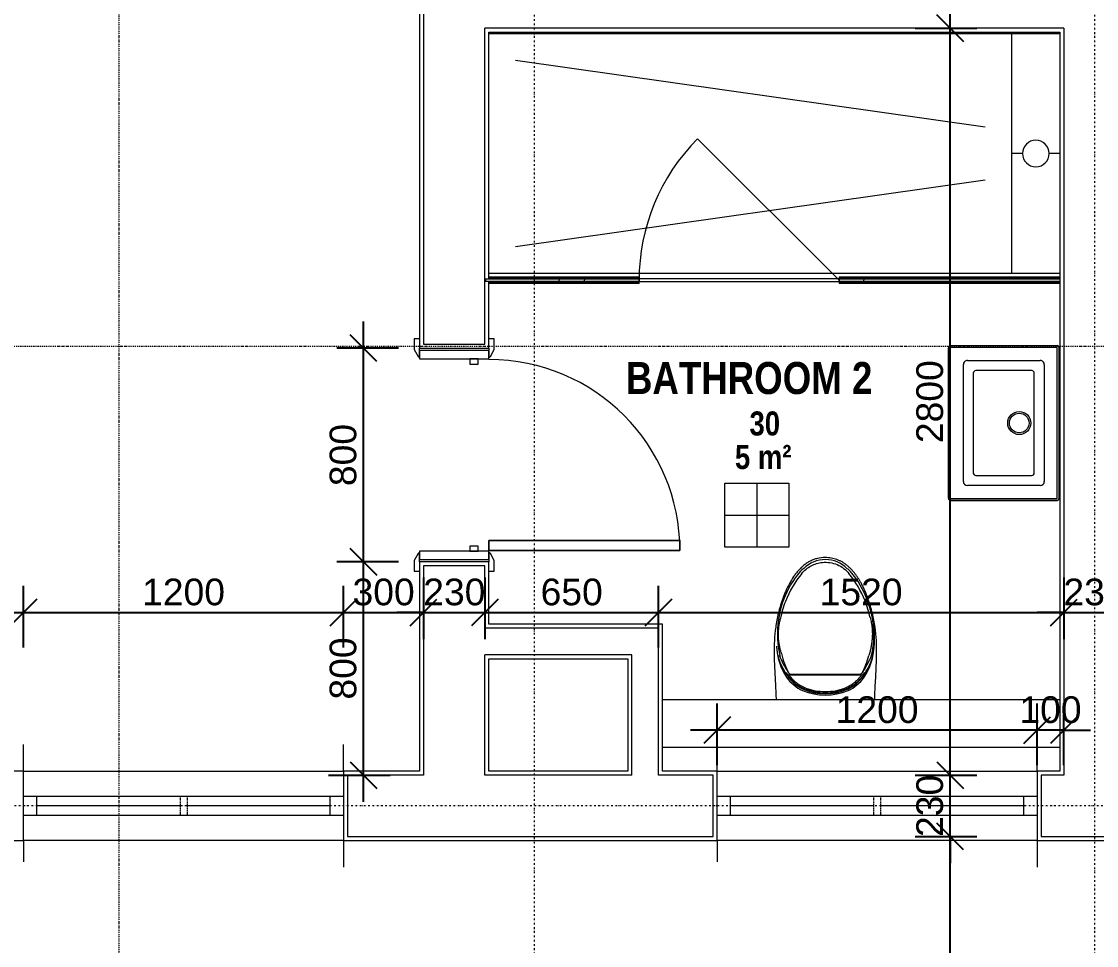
# Model space of a CAD drawing. Header units: millimetres. Extents: x -21051 to 202668, y -15646 to 13691.
# Drawn here: x 124744 to 128774, y -8818 to -5354 of the extents above; entities that cross this region are included whole.
import ezdxf

# ---------------------------------------------------------------- set-up
doc = ezdxf.new("R2010")
doc.units = ezdxf.units.MM
for name, pattern in [('Centre', [14.4, 3, -2.2, 7, -2.2]), ('Dash dot', [15.875, 6.35, -4.7625, 0, -4.7625]), ('TD_Level Line', [8, 4, -2, 0, -2])]:
    doc.linetypes.add(name, pattern=pattern)
for name, color, linetype, lineweight in [('A-ANNO-DIMS', 211, 'Continuous', 9), ('A-AREA-IDEN', 2, 'Continuous', 9), ('A-DOOR', 31, 'Continuous', 5), ('A-DOOR-FRAM', 31, 'Continuous', 5), ('A-FLOR', 192, 'Continuous', 5), ('A-GLAZ', 151, 'Continuous', 5), ('A-GLAZ-SILL', 1, 'Continuous', 5), ('A-WALL', 113, 'Continuous', 5), ('G-ANNO-SYMB', 111, 'Continuous', 9), ('I-WALL', 2, 'Continuous', 5), ('P-SANR-FIXT', 6, 'Continuous', 5), ('S-GRID', 1, 'Continuous', 9)]:
    doc.layers.add(name, color=color, linetype=linetype, lineweight=lineweight)
doc.layers.get('0').off()
doc.styles.add('Arial Narrow_B', font='ARIALNB.TTF', dxfattribs={"height": 90})
doc.styles.add('Arial Narrow_B_1', font='ARIALNB.TTF', dxfattribs={"height": 120})
doc.styles.add('Arial_3', font='arial.ttf', dxfattribs={"height": 100})
doc.dimstyles.new('Arial_1_0', dxfattribs={"dimscale": 304.8, "dimtxt": 102.02594, "dimasz": 0.328084, "dimexe": 0.328084, "dimexo": 0.0625, "dimgap": 0.082021, "dimtad": 1, "dimdec": 0, "dimzin": 0, "dimdsep": 46, "dimtxsty": 'Arial_3', "dimblk1": 'OBLIQUE', "dimblk2": 'OBLIQUE', "dimsah": 1, "dimcen": 0.09, "dimdle": 0.328084, "dimazin": 0, "dimtfac": 1, "dimtdec": 4, "dimtix": 1, "dimtmove": 0, "dimatfit": 3, "dimfxl": 0.492126, "dimfxlon": 1, "dimtvp": 1, "dimtolj": 1, "dimtzin": 0, "dimarcsym": 2})
doc.dimstyles.new('Arial_1_0_1', dxfattribs={"dimscale": 304.8, "dimtxt": 102.02594, "dimasz": 0.328084, "dimexe": 0.328084, "dimexo": 0.0625, "dimgap": 0.082021, "dimtad": 1, "dimdec": 0, "dimzin": 0, "dimdsep": 46, "dimtxsty": 'Arial_3', "dimblk1": 'OBLIQUE', "dimblk2": 'OBLIQUE', "dimsah": 1, "dimcen": 0.09, "dimdle": 0.328084, "dimazin": 0, "dimtfac": 1, "dimtdec": 4, "dimtix": 1, "dimtmove": 1, "dimatfit": 3, "dimfxl": 0.492126, "dimfxlon": 1, "dimtvp": 1, "dimtolj": 1, "dimtzin": 0, "dimarcsym": 2})

# ---------------------------------------------------------------- blocks, each defined once
blk = doc.blocks.new('Doors_IntSgl - 800x2100mm-927068-02_Pent floor')
at = {"layer": 'A-DOOR'}
for p, q in [((320, 846), (320, 130)), ((358, 846), (320, 846)), ((320, 130), (320, 846)), ((320, 846), (358, 846)), ((358, 130), (358, 846)), ((358, 846), (358, 130)), ((-395, 150), (-435, 150)), ((-435, 150), (-435, 130)), ((-400, 130), (-365, 130)), ((-369, 136), (-395, 150)), ((320, 130), (358, 130)), ((358, 130), (320, 130)), ((365, 130), (400, 130)), ((395, 150), (369, 136)), ((435, 150), (395, 150)), ((435, 130), (435, 150)), ((-435, -130), (-435, -150)), ((-435, -150), (-395, -150)), ((-365, -130), (-400, -130)), ((-395, -150), (-369, -136)), ((400, -130), (365, -130)), ((369, -136), (395, -150)), ((395, -150), (435, -150)), ((435, -150), (435, -130))]:
    blk.add_line(p, q, dxfattribs=at)
for centre, radius, start, end in [((358, 130), 716, 90, 180), ((-373, 129), 8.06, 7.125, 60.2551), ((-373, 129), 8.06, 7.125, 60.2551), ((373, 129), 8.06, 119.7449, 172.875), ((373, 129), 8.06, 119.7449, 172.875), ((-373, -129), 8.06, 299.7449, 352.875), ((373, -129), 8.06, 187.125, 240.2551)]:
    blk.add_arc(centre, radius, start, end, dxfattribs=at)
at = {"layer": 'A-DOOR-FRAM'}
for p, q in [((-360, 130), (-392, 130)), ((-392, 130), (-392, -130)), ((-360, -130), (-360, 130)), ((360, 130), (360, -130)), ((392, 130), (360, 130)), ((392, -130), (392, 130)), ((-341, 90), (-360, 90)), ((-360, 90), (-360, 58)), ((-341, 58), (-341, 90)), ((360, 90), (341, 90)), ((341, 90), (341, 58)), ((360, 58), (360, 90)), ((-360, 58), (-341, 58)), ((341, 58), (360, 58)), ((-392, -130), (-360, -130)), ((360, -130), (392, -130))]:
    blk.add_line(p, q, dxfattribs=at)
blk = doc.blocks.new('1_9 ShowerEnclosure - 3 Exposed frame-1120593-02_Pent floor')
at = {"layer": 'A-GLAZ'}
h = blk.add_hatch(dxfattribs=at)
h.set_pattern_fill('FP_10', color=256, style=0, pattern_type=2)
h.set_pattern_definition([(333.435, (613.4, 2579.2), (3067, 1022.3), [1270, -762, 1270, -762, -1615.6]), (333.435, (613.4, 2579.2), (3067, 1022.3), [-4064, 508, -1107.6]), (333.435, (677, 2642.7), (3067, 1022.3), [1016, -1270, 762, -762, -1869.6]), (333.435, (677, 2642.7), (3067, 1022.3), [-3810, 889, -980.6]), (333.435, (867.4, 2642.7), (3067, 1022.3), [762, -1524, 508, -762, -2123.6]), (333.435, (867.4, 2642.7), (3067, 1022.3), [-3556, 1143, -980.6]), (333.435, (677, 2452.2), (3067, 1022.3), [762, -1524, 635, -25618.6]), (333.435, (867.4, 2261.7), (3067, 1022.3), [381, -1905, 254, -25999.6]), (333.435, (1185, 2579.2), (3067, 1022.3), [254, -1905, 254, -1016, -2250.6]), (333.435, (1185, 2579.2), (3067, 1022.3), [-3429, 635, -1615.6]), (333.435, (994.4, 1436.2), (3067, 1022.3), [1270, -1905, 1524, -1006]), (333.435, (804, 1436.2), (3067, 1022.3), [1778, -1270, 1905, -752]), (333.435, (867.4, 1309.2), (3067, 1022.3), [2032, -1016, 1524, -1107.6]), (333.435, (1058, 1118.7), (3067, 1022.3), [1270, -1778, 1016, -1615.6]), (333.435, (1439, 1309.2), (3067, 1022.3), [635, -2540, 762, -1742.6]), (333.435, (1248.4, 928.2), (3067, 1022.3), [508, -2540, 508, -2123.6])])
h.paths.add_polyline_path([(-480, 1082.5), (-480, 507.5), (-470, 507.5), (-470, 1082.5)])
h.paths.add_polyline_path([(-480, -493.2), (-480, -1070), (-470, -1070), (-470, -242.5), (-480, -242.5), (-480, -281.1)])
for p, q in [((-487.5, 507.5), (-487.5, 1070)), ((-482.5, 1070), (-482.5, 507.5)), ((-480, 507.5), (-480, 1082.5)), ((-470, 1082.5), (-480, 1082.5)), ((-470, 1082.5), (-470, 507.5)), ((-467.5, 507.5), (-467.5, 1070)), ((-462.5, 1070), (-462.5, 507.5)), ((-100, -790), (-350, 970)), ((350, 970), (100, -790)), ((-487.5, 507.5), (-482.5, 507.5)), ((-482.5, 507.5), (-480, 507.5)), ((-470, 507.5), (-480, 507.5)), ((-480, 507.5), (-480, -242.5)), ((-480, 507.5), (-470, 507.5)), ((-470, 507.5), (-467.5, 507.5)), ((-470, -242.5), (-470, 507.5)), ((-467.5, 507.5), (-462.5, 507.5)), ((-475, -242.5), (55.3, 287.8)), ((-482.5, -242.5), (-487.5, -242.5)), ((-487.5, -1070), (-487.5, -242.5)), ((-482.5, -242.5), (-482.5, -1070)), ((-480, -242.5), (-482.5, -242.5)), ((-480, -242.5), (-470, -242.5)), ((-480, -1070), (-480, -242.5)), ((-470, -242.5), (-480, -242.5)), ((-467.5, -242.5), (-470, -242.5)), ((-470, -242.5), (-470, -1070)), ((-462.5, -242.5), (-467.5, -242.5)), ((-467.5, -1070), (-467.5, -242.5)), ((-462.5, -242.5), (-462.5, -1070)), ((-470, -1070), (-480, -1070))]:
    blk.add_line(p, q, dxfattribs=at)
for centre, radius, start, end in [((-475, -242.5), 750, 45, 90), ((0, -980), 50, 90, 180), ((0, -980), 50, 360, 90), ((0, -980), 50, 180, 270), ((0, -980), 50, 270, 0)]:
    blk.add_arc(centre, radius, start, end, dxfattribs=at)
at = {"layer": 'A-GLAZ-SILL'}
for p, q in [((-450, -890), (450, -890)), ((0, -930), (0, -890)), ((0, -1070), (0, -1030))]:
    blk.add_line(p, q, dxfattribs=at)
blk = doc.blocks.new('Casement - 2L - 1200 X 1500-1125428-02_Pent floor')
at = {"layer": 'A-GLAZ'}
for p, q in [((-273.8, 130), (-273.8, 230)), ((926.2, 130), (926.2, 230)), ((-223.8, 35), (-273.8, 35)), ((876.2, 35), (-223.8, 35)), ((-223.8, -35), (-223.8, 35)), ((-223.8, 0), (-223.8, 15)), ((313.2, 0), (-223.8, 0)), ((876.2, -35), (876.2, 35)), ((926.2, 35), (876.2, 35)), ((-273.8, -35), (-223.8, -35)), ((-223.8, -35), (876.2, -35)), ((876.2, 0), (339.2, 0)), ((876.2, -35), (926.2, -35)), ((-273.8, -130), (-273.8, -210)), ((926.2, -130), (926.2, -230))]:
    blk.add_line(p, q, dxfattribs=at)
at = {"layer": 'A-GLAZ', "linetype": 'Centre'}
for p, q in [((313.2, 35), (313.2, -35)), ((339.2, 35), (339.2, -35))]:
    blk.add_line(p, q, dxfattribs=at)
blk = doc.blocks.new('Casement - 2L - 900 toilet-899418-02_Pent floor')
at = {"layer": 'A-GLAZ'}
for p, q in [((-273.8, 130), (-273.8, 230)), ((926.2, 130), (926.2, 230)), ((-223.8, 35), (-273.8, 35)), ((876.2, 35), (-223.8, 35)), ((-223.8, -35), (-223.8, 35)), ((-223.8, 0), (-223.8, 15)), ((313.2, 0), (-223.8, 0)), ((876.2, -35), (876.2, 35)), ((926.2, 35), (876.2, 35)), ((-273.8, -35), (-223.8, -35)), ((-223.8, -35), (876.2, -35)), ((876.2, 0), (339.2, 0)), ((876.2, -35), (926.2, -35)), ((-273.8, -130), (-273.8, -210)), ((926.2, -130), (926.2, -230))]:
    blk.add_line(p, q, dxfattribs=at)
at = {"layer": 'A-GLAZ', "linetype": 'Centre'}
for p, q in [((313.2, 35), (313.2, -35)), ((339.2, 35), (339.2, -35))]:
    blk.add_line(p, q, dxfattribs=at)
blk = doc.blocks.new('PLU_1_2_WHB_DuravitVero580 - _-908246-02_Pent floor')
at = {"layer": 'P-SANR-FIXT'}
for p, q in [((-282, 207.5), (282, 207.5)), ((282, 207.3), (-282, 207.3)), ((-290, -199.5), (-290, 199.5)), ((-289.8, 199.5), (-289.8, -199.5)), ((-283, 199.5), (-283, -199.5)), ((282, 200.5), (-282, 200.5)), ((283, -199.5), (283, 199.5)), ((289.8, -199.5), (289.8, 199.5)), ((290, 199.5), (290, -199.5)), ((-234.2, -136.9), (-234.2, 136.7)), ((-219.2, 151.7), (219.2, 151.7)), ((234.2, 136.7), (234.2, -136.9)), ((-196.6, 104.4), (-196.6, -104.3)), ((186.6, 114.4), (-186.6, 114.4)), ((196.6, -104.3), (196.6, 104.4)), ((-186.6, -114.3), (186.6, -114.3)), ((219.2, -151.9), (-219.2, -151.9)), ((-282, -200.5), (282, -200.5)), ((-282, -207.3), (282, -207.3)), ((282, -207.5), (-282, -207.5))]:
    blk.add_line(p, q, dxfattribs=at)
for radius in [43.3, 36.8]:
    blk.add_circle((0, -57.9), radius, dxfattribs=at)
for centre, radius, start, end in [((-282, 199.5), 8, 90, 180), ((-282, 199.5), 7.76, 90, 180), ((282, 199.5), 8, 360, 90), ((282, 199.5), 7.76, 360, 90), ((-282, 199.5), 1, 90, 180), ((282, 199.5), 1, 0, 90), ((-219.2, 136.7), 15, 90, 180), ((219.2, 136.7), 15, 0, 90), ((-186.6, 104.4), 10, 90, 180), ((186.6, 104.4), 10, 360, 90), ((-186.6, -104.3), 10, 180, 270), ((186.6, -104.3), 10, 270, 360), ((-219.2, -136.9), 15, 180, 270), ((219.2, -136.9), 15, 270, 0), ((-282, -199.5), 8, 180, 270), ((-282, -199.5), 7.76, 180, 270), ((-282, -199.5), 1, 180, 270), ((282, -199.5), 1, 270, 0), ((282, -199.5), 8, 270, 0), ((282, -199.5), 7.76, 270, 360)]:
    blk.add_arc(centre, radius, start, end, dxfattribs=at)
for points in [[(-287.7, 205.2), (-288.1, 204.7), (-288.6, 204.1), (-289.1, 203.3), (-289.3, 202.8), (-289.4, 202.4), (-289.6, 202.1), (-289.7, 201.6), (-289.9, 200.7), (-290, 200), (-290, 199.5)], [(-282, 207.5), (-282.5, 207.5), (-283.2, 207.4), (-284.1, 207.2), (-284.6, 207.1), (-284.9, 206.9), (-285.3, 206.8), (-285.8, 206.6), (-286.6, 206.1), (-287.2, 205.6), (-287.7, 205.2)], [(287.7, 205.2), (287.2, 205.6), (286.6, 206.1), (285.8, 206.6), (285.3, 206.8), (284.9, 206.9), (284.6, 207.1), (284.1, 207.2), (283.2, 207.4), (282.5, 207.5), (282, 207.5)], [(290, 199.5), (290, 200), (289.9, 200.7), (289.7, 201.6), (289.6, 202.1), (289.4, 202.4), (289.3, 202.8), (289.1, 203.3), (288.6, 204.1), (288.1, 204.7), (287.7, 205.2)], [(-290, -199.5), (-290, -200), (-289.9, -200.7), (-289.7, -201.6), (-289.6, -202.1), (-289.4, -202.4), (-289.3, -202.8), (-289.1, -203.3), (-288.6, -204.1), (-288.1, -204.7), (-287.7, -205.2)], [(287.7, -205.2), (288.1, -204.7), (288.6, -204.1), (289.1, -203.3), (289.3, -202.8), (289.4, -202.4), (289.6, -202.1), (289.7, -201.6), (289.9, -200.7), (290, -200), (290, -199.5)], [(-287.7, -205.2), (-287.2, -205.6), (-286.6, -206.1), (-285.8, -206.6), (-285.3, -206.8), (-284.9, -206.9), (-284.6, -207.1), (-284.1, -207.2), (-283.2, -207.4), (-282.5, -207.5), (-282, -207.5)], [(282, -207.5), (282.5, -207.5), (283.2, -207.4), (284.1, -207.2), (284.6, -207.1), (284.9, -206.9), (285.3, -206.8), (285.8, -206.6), (286.6, -206.1), (287.2, -205.6), (287.7, -205.2)]]:
    blk.add_open_spline(points, degree=3, knots=[0, 0, 0, 0, 0.25, 0.375, 0.4375, 0.5, 0.5625, 0.625, 0.75, 1, 1, 1, 1], dxfattribs=at)
blk = doc.blocks.new('Sanitary-Wall_Hung_Toilet-Tank_And_Carrier_System-Kohler-Veil-_K-6304_ - Vitreous_China-7-Black_Black-1186570-02_Pent floor')
at = {"layer": 'P-SANR-FIXT'}
for p, q in [((-4896.5, 5588.5), (-4896.5, 5850.6)), ((-4893.7, 5616.6), (-4893.7, 5822.3))]:
    blk.add_line(p, q, dxfattribs=at)
for centre, radius, start, end in [((-5044, 5563.4), 338.3, 76.9894, 112.5977), ((-5035.8, 5472.8), 431.3, 84.1915, 108.1397), ((-5006.6, 5686.8), 215.5, 55.5496, 88.4361), ((-4966.3, 5745.6), 144.2, 24.2295, 55.5496), ((-5040.3, 5719.5), 222.6, 337.452, 22.548), ((-4966.3, 5693.3), 144.2, 304.4504, 335.7705), ((-5006.6, 5752.1), 215.5, 271.5629, 304.4504)]:
    blk.add_arc(centre, radius, start, end, dxfattribs=at)
for centre, major_axis, ratio, start_param, end_param in [((-5042.5, 5557.3), (-332.4, 61.1), 0.994209, 5.090248, 5.283655), ((-5009.2, 5582.9), (0, 319.6), 0.759317, 5.850757, 6.248194), ((-5106.2, 5265.2), (0, 655.8), 0.731354, 5.842054, 5.990347), ((-5058.2, 5558.9), (0, 338.2), 0.99982, 0.347092, 0.717884), ((-5017.6, 5503.8), (401.3, 39.9), 0.978973, 1.864138, 2.161064), ((-5056.7, 5617.9), (302.3, 27.9), 0.908033, 0.947116, 1.185611), ((-5012.4, 5682.4), (0, 218.7), 0.978148, 5.560712, 5.770828), ((-5018.4, 5694), (0, 211.9), 0.978148, 5.514965, 5.710981), ((-5258.9, 5047.9), (0, 996.8), 0.62932, 5.669892, 5.685936), ((-4925.8, 5817.9), (0, 52.2), 0.731354, 5.438809, 5.591236), ((-4931.1, 5831.2), (36.4, 16.7), 0.946321, 0.135423, 0.287399), ((-4918.2, 5866.1), (-24.8, 14.1), 0.351974, 3.517186, 3.972202), ((-4899.6, 5850.4), (2.87, 1.37), 0.943618, 5.869433, 6.550601), ((-5102.1, 5793.6), (77.8, 270.4), 0.71725, 5.020351, 5.144967), ((-4952.4, 5783.4), (89.9, 28.9), 0.975793, 0.452739, 0.589525), ((-4972.9, 5739.6), (0, 146.8), 0.978148, 5.112817, 5.526701), ((-4967.8, 5741.6), (0, 144.3), 0.978148, 5.121588, 5.526789), ((-5256, 5781), (0, 41), 0.99982, 0.646246, 1.053827), ((-5210.6, 5719.5), (0, 115), 0.99982, 0.781356, 2.354103), ((-5016.5, 5719.1), (0, 203.5), 0.910765, 4.714098, 5.08359), ((-5035.2, 5719.5), (0, 213.4), 0.978148, 4.33958, 5.083343), ((-5028.2, 5719.5), (0, 209.8), 0.978148, 4.323765, 5.101018), ((-5018, 5719.8), (-1.6, 203.5), 0.918137, 4.333747, 4.70346), ((-5256.3, 5658.4), (0, 41), 0.99982, 2.080129, 2.495232), ((-5058.2, 5880), (0, 338.2), 0.99982, 2.422176, 2.788482), ((-5018.2, 5934.8), (-400.7, 36), 0.979504, 0.969818, 1.274201), ((-5137.8, 5632.8), (-115.6, 256.9), 0.839384, 4.168179, 4.292234), ((-4967.1, 5695.2), (0, 139.8), 0.978148, 3.8863, 4.319683), ((-4967.8, 5697.4), (0, 144.3), 0.978148, 3.897984, 4.303194), ((-5046, 5913.2), (0, 373.5), 0.99982, 2.788482, 3.377367), ((-5043.1, 5882.7), (296.8, 160.9), 0.99741, 3.833939, 4.033936), ((-5009.2, 5856.1), (0, 319.6), 0.759317, 3.176534, 3.573994), ((-5056.8, 5822), (-302.1, 30.5), 0.909601, 1.941202, 2.204973), ((-5106.3, 6174), (0, 655.8), 0.731354, 3.434498, 3.582767), ((-5012.4, 5756.6), (0, 218.7), 0.978148, 3.653943, 3.86406), ((-5018.4, 5745), (0, 211.9), 0.978148, 3.713803, 3.90909), ((-5259, 6391.1), (0, 996.9), 0.62932, 3.738885, 3.754928), ((-4925.8, 5621.2), (0, 52.2), 0.731354, 3.833683, 3.986288), ((-4916.8, 5570.6), (23.4, 16.2), 0.295232, 5.423564, 5.879956), ((-4898.5, 5588.7), (0, 2.74), 0.731354, 3.794972, 4.647912), ((-4952.4, 5655.2), (-91.1, 24.3), 0.974307, 2.502501, 2.639221)]:
    blk.add_ellipse(centre, major_axis=major_axis, ratio=ratio, start_param=start_param, end_param=end_param, dxfattribs=at)
for points, knots in [([(-4801, 5904.5), (-4804.5, 5904.5), (-4810.8, 5904.7), (-4821.7, 5905.1), (-4833.7, 5905.6), (-4850.9, 5906.5), (-4873.9, 5907.8), (-4894.4, 5908.9), (-4911, 5909.7), (-4927.8, 5910.4), (-4948.4, 5911.2), (-4973.1, 5911.7), (-4997.6, 5911.6), (-5030.6, 5910.5), (-5063.9, 5907.4), (-5098.3, 5901.8), (-5124.7, 5896.1), (-5147.3, 5889.9), (-5165.9, 5884.1), (-5180, 5879.3), (-5194.2, 5873.9), (-5208.3, 5868), (-5222.2, 5861.6), (-5234.8, 5855.2), (-5245.8, 5849), (-5255.6, 5843.1), (-5264.9, 5836.8), (-5273.9, 5830.1), (-5282.5, 5823.1), (-5290.5, 5815.7), (-5298, 5808), (-5305, 5799.8), (-5311.2, 5791.3), (-5316, 5783.8), (-5319.3, 5777.7), (-5322.4, 5771.4), (-5325.9, 5763.2), (-5329.2, 5753), (-5332.3, 5738.8), (-5333.3, 5727.4), (-5333.4, 5719.6)], [0, 0, 0, 0, 0.041667, 0.0625, 0.083333, 0.125, 0.166667, 0.208333, 0.229167, 0.25, 0.291667, 0.333333, 0.375, 0.416667, 0.5, 0.541667, 0.583333, 0.625, 0.645833, 0.666667, 0.6875, 0.708333, 0.729167, 0.75, 0.765625, 0.78125, 0.796875, 0.8125, 0.828125, 0.84375, 0.859375, 0.875, 0.890625, 0.90625, 0.914062, 0.921875, 0.9375, 0.953125, 0.96875, 1, 1, 1, 1]), ([(-5108.6, 5887.1), (-5102.2, 5888.9), (-5092.5, 5891.3), (-5078.7, 5893.6), (-5068.2, 5894.8), (-5057.6, 5895.5), (-5047, 5895.7), (-5036.5, 5895.5), (-5026.9, 5894.8), (-5018.3, 5894), (-5010.6, 5892.9), (-5003.1, 5891.7), (-4995.6, 5890.3), (-4988.2, 5888.7), (-4978.5, 5886.3), (-4971.3, 5884.3), (-4966.6, 5882.8)], [0, 0, 0, 0, 0.142857, 0.214286, 0.285714, 0.357143, 0.428571, 0.5, 0.571429, 0.625, 0.678571, 0.732143, 0.785714, 0.839286, 0.892857, 1, 1, 1, 1]), ([(-5273.9, 5631.4), (-5279.6, 5636.2), (-5290.2, 5646.9), (-5302.8, 5665.5), (-5311.6, 5686.3), (-5316.5, 5710.3), (-5315.7, 5736.8), (-5307.8, 5764.1), (-5293.6, 5788.5), (-5280.6, 5802.1), (-5273.4, 5808)], [0, 0, 0, 0, 0.111111, 0.222222, 0.333333, 0.444444, 0.583333, 0.722222, 0.861111, 1, 1, 1, 1]), ([(-5333.4, 5719.6), (-5333.3, 5709.1), (-5331.6, 5694.2), (-5326.7, 5678.2), (-5323.1, 5669.4), (-5319.2, 5660.9), (-5313.3, 5650.7), (-5305, 5639.2), (-5295.6, 5628.5), (-5285.2, 5618.4), (-5273.9, 5609), (-5257.9, 5597.3), (-5236.1, 5584.2), (-5213, 5573.1), (-5194.2, 5565.2), (-5180, 5559.9), (-5165.9, 5555), (-5147.3, 5549.2), (-5124.7, 5543.1), (-5098.3, 5537.4), (-5063.9, 5531.7), (-5022.2, 5527.9), (-4981.3, 5527.2), (-4948.4, 5527.9), (-4927.8, 5528.7), (-4911, 5529.5), (-4894.4, 5530.3), (-4873.9, 5531.4), (-4850.9, 5532.6), (-4833.7, 5533.5), (-4821.7, 5534.1), (-4810.8, 5534.5), (-4804.5, 5534.6), (-4801, 5534.6)], [0, 0, 0, 0, 0.041667, 0.0625, 0.072917, 0.083333, 0.104167, 0.125, 0.145833, 0.166667, 0.1875, 0.208333, 0.25, 0.291667, 0.3125, 0.333333, 0.354167, 0.375, 0.416667, 0.458333, 0.5, 0.583333, 0.666667, 0.708333, 0.75, 0.770833, 0.791667, 0.833333, 0.875, 0.916667, 0.9375, 0.958333, 1, 1, 1, 1]), ([(-4973.3, 5554.8), (-4979.1, 5553.1), (-4990.9, 5550), (-5009.2, 5546.5), (-5024.9, 5544.6), (-5037.8, 5543.8), (-5046.7, 5543.7), (-5054.8, 5543.8), (-5062.2, 5544.2), (-5069.4, 5544.8), (-5076.7, 5545.6), (-5083.9, 5546.7), (-5093.2, 5548.5), (-5099.9, 5550.1), (-5104.4, 5551.3)], [0, 0, 0, 0, 0.142857, 0.285714, 0.428571, 0.5, 0.571429, 0.625, 0.678571, 0.732143, 0.785714, 0.839286, 0.892857, 1, 1, 1, 1])]:
    blk.add_open_spline(points, degree=3, knots=knots, dxfattribs=at)
for points in [[(-4883.9, 5847.8), (-4879.5, 5844.2), (-4871.1, 5836.5), (-4860, 5823.3), (-4850.8, 5808.8), (-4845.9, 5798.4), (-4843.8, 5793)], [(-4843.8, 5646), (-4845.8, 5640.5), (-4850.4, 5630), (-4859.6, 5615.4), (-4870.8, 5602.3), (-4879.3, 5594.7), (-4883.9, 5591.2)]]:
    blk.add_open_spline(points, degree=3, dxfattribs=at)
blk = doc.blocks.new('Room Tag B - Medium_rfaX - Name and Number-1261570-02_Pent floor')
at = {"layer": 'A-AREA-IDEN'}
for p, q in [((-2.752, -5.004), (-2.752, -2.604)), ((-2.752, -2.604), (-0.352, -2.604)), ((-1.552, -2.604), (-1.552, -5.004)), ((-0.352, -2.604), (-0.352, -5.004)), ((-2.752, -3.804), (-0.352, -3.804)), ((-0.352, -5.004), (-2.752, -5.004))]:
    blk.add_line(p, q, dxfattribs=at)
blk = doc.blocks.new('_Oblique')
at = {"color": 0, "linetype": 'ByBlock', "lineweight": -2}
blk.add_line((-0.5, -0.5), (0.5, 0.5), dxfattribs=at)
blk = doc.blocks.new('*D1444')
at = {"layer": 'A-ANNO-DIMS', "color": 0, "lineweight": -2, "transparency": 16777216}
for p, q in [((124751.6, -7700.1), (124751.6, -7469.2)), ((125951.6, -7700.1), (125951.6, -7469.2)), ((124651.6, -7569.2), (126051.6, -7569.2))]:
    blk.add_line(p, q, dxfattribs=at)
at = {"layer": 'Defpoints', "color": 0, "transparency": 16777216}
for p in [(125951.6, -7569.2), (124751.6, -7719.2), (125951.6, -7719.2)]:
    blk.add_point(p, dxfattribs=at)
at = {"layer": 'A-ANNO-DIMS', "color": 0, "lineweight": -2, "transparency": 16777216, "xscale": 100, "yscale": 100, "zscale": 100, "rotation": 180}
blk.add_blockref('_Oblique', (124751.6, -7569.2), dxfattribs=at)
at = {"layer": 'A-ANNO-DIMS', "color": 0, "lineweight": -2, "transparency": 16777216, "xscale": 100, "yscale": 100, "zscale": 100}
blk.add_blockref('_Oblique', (125951.6, -7569.2), dxfattribs=at)
at = {"layer": 'A-ANNO-DIMS', "color": 0, "transparency": 16777216, "insert": (125351.6, -7493.1), "char_height": 100, "width": 369.177, "attachment_point": 5, "style": 'Arial_3'}
blk.add_mtext('\\A1;1200', dxfattribs=at)
blk = doc.blocks.new('*D1445')
at = {"layer": 'A-ANNO-DIMS', "color": 0, "lineweight": -2, "transparency": 16777216}
for p, q in [((126251.6, -7438.2), (126251.6, -7669.2)), ((125951.6, -7700.1), (125951.6, -7469.2)), ((125851.6, -7569.2), (126351.6, -7569.2))]:
    blk.add_line(p, q, dxfattribs=at)
at = {"layer": 'Defpoints', "color": 0, "transparency": 16777216}
for p in [(126251.6, -7419.2), (126251.6, -7569.2), (125951.6, -7719.2)]:
    blk.add_point(p, dxfattribs=at)
at = {"layer": 'A-ANNO-DIMS', "color": 0, "lineweight": -2, "transparency": 16777216, "xscale": 100, "yscale": 100, "zscale": 100, "rotation": 180}
blk.add_blockref('_Oblique', (125951.6, -7569.2), dxfattribs=at)
at = {"layer": 'A-ANNO-DIMS', "color": 0, "lineweight": -2, "transparency": 16777216, "xscale": 100, "yscale": 100, "zscale": 100}
blk.add_blockref('_Oblique', (126251.6, -7569.2), dxfattribs=at)
at = {"layer": 'A-ANNO-DIMS', "color": 0, "transparency": 16777216, "insert": (126101.6, -7493.1), "char_height": 100, "width": 276.883, "attachment_point": 5, "style": 'Arial_3'}
blk.add_mtext('\\A1;300', dxfattribs=at)
blk = doc.blocks.new('*D1446')
at = {"layer": 'A-ANNO-DIMS', "color": 0, "lineweight": -2, "transparency": 16777216}
for p, q in [((126251.6, -7438.2), (126251.6, -7669.2)), ((126481.6, -7438.2), (126481.6, -7669.2)), ((126251.6, -7569.2), (126151.6, -7569.2)), ((126251.6, -7569.2), (126481.6, -7569.2)), ((126481.6, -7569.2), (126581.6, -7569.2))]:
    blk.add_line(p, q, dxfattribs=at)
at = {"layer": 'Defpoints', "color": 0, "transparency": 16777216}
for p in [(126251.6, -7419.2), (126481.6, -7419.2), (126481.6, -7569.2)]:
    blk.add_point(p, dxfattribs=at)
at = {"layer": 'A-ANNO-DIMS', "color": 0, "lineweight": -2, "transparency": 16777216, "xscale": 100, "yscale": 100, "zscale": 100}
blk.add_blockref('_Oblique', (126251.6, -7569.2), dxfattribs=at)
at = {"layer": 'A-ANNO-DIMS', "color": 0, "lineweight": -2, "transparency": 16777216, "xscale": 100, "yscale": 100, "zscale": 100, "rotation": 180}
blk.add_blockref('_Oblique', (126481.6, -7569.2), dxfattribs=at)
at = {"layer": 'A-ANNO-DIMS', "color": 0, "transparency": 16777216, "insert": (126366.6, -7493.1), "char_height": 100, "width": 276.883, "attachment_point": 5, "style": 'Arial_3'}
blk.add_mtext('\\A1;230', dxfattribs=at)
blk = doc.blocks.new('*D1447')
at = {"layer": 'A-ANNO-DIMS', "color": 0, "lineweight": -2, "transparency": 16777216}
for p, q in [((126481.6, -7438.2), (126481.6, -7669.2)), ((127131.6, -7700.1), (127131.6, -7469.2)), ((126381.6, -7569.2), (127231.6, -7569.2))]:
    blk.add_line(p, q, dxfattribs=at)
at = {"layer": 'Defpoints', "color": 0, "transparency": 16777216}
for p in [(126481.6, -7419.2), (127131.6, -7569.2), (127131.6, -7719.2)]:
    blk.add_point(p, dxfattribs=at)
at = {"layer": 'A-ANNO-DIMS', "color": 0, "lineweight": -2, "transparency": 16777216, "xscale": 100, "yscale": 100, "zscale": 100, "rotation": 180}
blk.add_blockref('_Oblique', (126481.6, -7569.2), dxfattribs=at)
at = {"layer": 'A-ANNO-DIMS', "color": 0, "lineweight": -2, "transparency": 16777216, "xscale": 100, "yscale": 100, "zscale": 100}
blk.add_blockref('_Oblique', (127131.6, -7569.2), dxfattribs=at)
at = {"layer": 'A-ANNO-DIMS', "color": 0, "transparency": 16777216, "insert": (126806.6, -7493.1), "char_height": 100, "width": 276.883, "attachment_point": 5, "style": 'Arial_3'}
blk.add_mtext('\\A1;650', dxfattribs=at)
blk = doc.blocks.new('*D1448')
at = {"layer": 'A-ANNO-DIMS', "color": 0, "lineweight": -2, "transparency": 16777216}
for p, q in [((128651.6, -7438.2), (128651.6, -7669.2)), ((127131.6, -7700.1), (127131.6, -7469.2)), ((127031.6, -7569.2), (128751.6, -7569.2))]:
    blk.add_line(p, q, dxfattribs=at)
at = {"layer": 'Defpoints', "color": 0, "transparency": 16777216}
for p in [(128651.6, -7419.2), (128651.6, -7569.2), (127131.6, -7719.2)]:
    blk.add_point(p, dxfattribs=at)
at = {"layer": 'A-ANNO-DIMS', "color": 0, "lineweight": -2, "transparency": 16777216, "xscale": 100, "yscale": 100, "zscale": 100, "rotation": 180}
blk.add_blockref('_Oblique', (127131.6, -7569.2), dxfattribs=at)
at = {"layer": 'A-ANNO-DIMS', "color": 0, "lineweight": -2, "transparency": 16777216, "xscale": 100, "yscale": 100, "zscale": 100}
blk.add_blockref('_Oblique', (128651.6, -7569.2), dxfattribs=at)
at = {"layer": 'A-ANNO-DIMS', "color": 0, "transparency": 16777216, "insert": (127891.6, -7493.1), "char_height": 100, "width": 369.177, "attachment_point": 5, "style": 'Arial_3'}
blk.add_mtext('\\A1;1520', dxfattribs=at)
blk = doc.blocks.new('*D1449')
at = {"layer": 'A-ANNO-DIMS', "color": 0, "lineweight": -2, "transparency": 16777216}
for p, q in [((128651.6, -7438.2), (128651.6, -7669.2)), ((128881.6, -7438.2), (128881.6, -7669.2)), ((128651.6, -7569.2), (128551.6, -7569.2)), ((128651.6, -7569.2), (128881.6, -7569.2)), ((128881.6, -7569.2), (128981.6, -7569.2))]:
    blk.add_line(p, q, dxfattribs=at)
at = {"layer": 'Defpoints', "color": 0, "transparency": 16777216}
for p in [(128651.6, -7419.2), (128881.6, -7419.2), (128881.6, -7569.2)]:
    blk.add_point(p, dxfattribs=at)
at = {"layer": 'A-ANNO-DIMS', "color": 0, "lineweight": -2, "transparency": 16777216, "xscale": 100, "yscale": 100, "zscale": 100}
blk.add_blockref('_Oblique', (128651.6, -7569.2), dxfattribs=at)
at = {"layer": 'A-ANNO-DIMS', "color": 0, "lineweight": -2, "transparency": 16777216, "xscale": 100, "yscale": 100, "zscale": 100, "rotation": 180}
blk.add_blockref('_Oblique', (128881.6, -7569.2), dxfattribs=at)
at = {"layer": 'A-ANNO-DIMS', "color": 0, "transparency": 16777216, "insert": (128766.6, -7493.1), "char_height": 100, "width": 276.883, "attachment_point": 5, "style": 'Arial_3'}
blk.add_mtext('\\A1;230', dxfattribs=at)
blk = doc.blocks.new('*D1466')
at = {"layer": 'A-ANNO-DIMS', "color": 0, "lineweight": -2, "transparency": 16777216}
for p, q in [((126026, -8279.2), (126026, -7279.2)), ((126156.9, -7379.2), (125926, -7379.2)), ((125895, -8179.2), (126126, -8179.2))]:
    blk.add_line(p, q, dxfattribs=at)
at = {"layer": 'Defpoints', "color": 0, "transparency": 16777216}
for p in [(126026, -7379.2), (126176, -7379.2), (125876, -8179.2)]:
    blk.add_point(p, dxfattribs=at)
at = {"layer": 'A-ANNO-DIMS', "color": 0, "lineweight": -2, "transparency": 16777216, "xscale": 100, "yscale": 100, "zscale": 100}
for p, rotation in [((126026, -7379.2), 90), ((126026, -8179.2), 270)]:
    blk.add_blockref('_Oblique', p, dxfattribs=dict(at, rotation=rotation))
at = {"layer": 'A-ANNO-DIMS', "color": 0, "transparency": 16777216, "insert": (125949.9, -7779.2), "char_height": 100, "width": 276.883, "attachment_point": 5, "rotation": 90, "style": 'Arial_3'}
blk.add_mtext('\\A1;800', dxfattribs=at)
blk = doc.blocks.new('*D1467')
at = {"layer": 'A-ANNO-DIMS', "color": 0, "lineweight": -2, "transparency": 16777216}
for p, q in [((126026, -7479.2), (126026, -6479.2)), ((126156.9, -6579.2), (125926, -6579.2)), ((126156.9, -7379.2), (125926, -7379.2))]:
    blk.add_line(p, q, dxfattribs=at)
at = {"layer": 'Defpoints', "color": 0, "transparency": 16777216}
for p in [(126026, -6579.2), (126176, -6579.2), (126176, -7379.2)]:
    blk.add_point(p, dxfattribs=at)
at = {"layer": 'A-ANNO-DIMS', "color": 0, "lineweight": -2, "transparency": 16777216, "xscale": 100, "yscale": 100, "zscale": 100}
for p, rotation in [((126026, -6579.2), 90), ((126026, -7379.2), 270)]:
    blk.add_blockref('_Oblique', p, dxfattribs=dict(at, rotation=rotation))
at = {"layer": 'A-ANNO-DIMS', "color": 0, "transparency": 16777216, "insert": (125949.9, -6979.2), "char_height": 100, "width": 276.883, "attachment_point": 5, "rotation": 90, "style": 'Arial_3'}
blk.add_mtext('\\A1;800', dxfattribs=at)
blk = doc.blocks.new('*D1481')
at = {"layer": 'A-ANNO-DIMS', "color": 0, "lineweight": -2, "transparency": 16777216}
for p, q in [((128225.4, -13109.2), (128225.4, -8309.2)), ((128094.4, -8409.2), (128325.4, -8409.2)), ((128094.4, -13009.2), (128325.4, -13009.2))]:
    blk.add_line(p, q, dxfattribs=at)
at = {"layer": 'Defpoints', "color": 0, "transparency": 16777216}
for p in [(128075.4, -8409.2), (128225.4, -8409.2), (128075.4, -13009.2)]:
    blk.add_point(p, dxfattribs=at)
at = {"layer": 'A-ANNO-DIMS', "color": 0, "lineweight": -2, "transparency": 16777216, "xscale": 100, "yscale": 100, "zscale": 100}
for p, rotation in [((128225.4, -8409.2), 90), ((128225.4, -13009.2), 270)]:
    blk.add_blockref('_Oblique', p, dxfattribs=dict(at, rotation=rotation))
at = {"layer": 'A-ANNO-DIMS', "color": 0, "transparency": 16777216, "insert": (128149.3, -10709.2), "char_height": 100, "width": 369.177, "attachment_point": 5, "rotation": 90, "style": 'Arial_3'}
blk.add_mtext('\\A1;4600', dxfattribs=at)
blk = doc.blocks.new('*D1482')
at = {"layer": 'A-ANNO-DIMS', "color": 0, "lineweight": -2, "transparency": 16777216}
for p, q in [((128225.4, -8179.2), (128225.4, -8079.2)), ((128094.4, -8179.2), (128325.4, -8179.2)), ((128225.4, -8409.2), (128225.4, -8179.2)), ((128094.4, -8409.2), (128325.4, -8409.2)), ((128225.4, -8409.2), (128225.4, -8509.2))]:
    blk.add_line(p, q, dxfattribs=at)
at = {"layer": 'Defpoints', "color": 0, "transparency": 16777216}
for p in [(128075.4, -8179.2), (128225.4, -8179.2), (128075.4, -8409.2)]:
    blk.add_point(p, dxfattribs=at)
at = {"layer": 'A-ANNO-DIMS', "color": 0, "lineweight": -2, "transparency": 16777216, "xscale": 100, "yscale": 100, "zscale": 100}
for p, rotation in [((128225.4, -8179.2), 270), ((128225.4, -8409.2), 90)]:
    blk.add_blockref('_Oblique', p, dxfattribs=dict(at, rotation=rotation))
at = {"layer": 'A-ANNO-DIMS', "color": 0, "transparency": 16777216, "insert": (128149.3, -8294.2), "char_height": 100, "width": 276.883, "attachment_point": 5, "rotation": 90, "style": 'Arial_3'}
blk.add_mtext('\\A1;230', dxfattribs=at)
blk = doc.blocks.new('*D1483')
at = {"layer": 'A-ANNO-DIMS', "color": 0, "lineweight": -2, "transparency": 16777216}
for p, q in [((128225.4, -8279.2), (128225.4, -5279.2)), ((128094.4, -5379.2), (128325.4, -5379.2)), ((128094.4, -8179.2), (128325.4, -8179.2))]:
    blk.add_line(p, q, dxfattribs=at)
at = {"layer": 'Defpoints', "color": 0, "transparency": 16777216}
for p in [(128075.4, -5379.2), (128225.4, -5379.2), (128075.4, -8179.2)]:
    blk.add_point(p, dxfattribs=at)
at = {"layer": 'A-ANNO-DIMS', "color": 0, "lineweight": -2, "transparency": 16777216, "xscale": 100, "yscale": 100, "zscale": 100}
for p, rotation in [((128225.4, -5379.2), 90), ((128225.4, -8179.2), 270)]:
    blk.add_blockref('_Oblique', p, dxfattribs=dict(at, rotation=rotation))
at = {"layer": 'A-ANNO-DIMS', "color": 0, "transparency": 16777216, "insert": (128149.3, -6779.2), "char_height": 100, "width": 369.177, "attachment_point": 5, "rotation": 90, "style": 'Arial_3'}
blk.add_mtext('\\A1;2800', dxfattribs=at)
blk = doc.blocks.new('*D1484')
at = {"layer": 'A-ANNO-DIMS', "color": 0, "lineweight": -2, "transparency": 16777216}
for p, q in [((128325.4, -5071.8), (128225.4, -5071.8)), ((128225.4, -5071.8), (128225.4, -5229.2)), ((128225.4, -5479.2), (128225.4, -5129.2)), ((128094.4, -5229.2), (128325.4, -5229.2)), ((128094.4, -5379.2), (128325.4, -5379.2))]:
    blk.add_line(p, q, dxfattribs=at)
at = {"layer": 'Defpoints', "color": 0, "transparency": 16777216}
for p in [(128075.4, -5229.2), (128225.4, -5229.2), (128075.4, -5379.2)]:
    blk.add_point(p, dxfattribs=at)
at = {"layer": 'A-ANNO-DIMS', "color": 0, "lineweight": -2, "transparency": 16777216, "xscale": 100, "yscale": 100, "zscale": 100}
for p, rotation in [((128225.4, -5229.2), 90), ((128225.4, -5379.2), 270)]:
    blk.add_blockref('_Oblique', p, dxfattribs=dict(at, rotation=rotation))
at = {"layer": 'A-ANNO-DIMS', "color": 0, "transparency": 16777216, "insert": (128389.3, -5118.5), "char_height": 100, "width": 276.883, "attachment_point": 1, "rotation": 90, "line_spacing_factor": 0.941778, "style": 'Arial_3'}
blk.add_mtext('\\A1;150', dxfattribs=at)
blk = doc.blocks.new('*D1507')
at = {"layer": 'A-ANNO-DIMS', "color": 0, "lineweight": -2, "transparency": 16777216}
for p, q in [((128551.6, -8141.3), (128551.6, -7910.3)), ((128651.6, -8141.3), (128651.6, -7910.3)), ((128551.6, -8010.3), (128451.6, -8010.3)), ((128651.6, -8010.3), (128551.6, -8010.3)), ((128651.6, -8010.3), (128751.6, -8010.3))]:
    blk.add_line(p, q, dxfattribs=at)
at = {"layer": 'Defpoints', "color": 0, "transparency": 16777216}
for p in [(128551.6, -8010.3), (128551.6, -8160.3), (128651.6, -8160.3)]:
    blk.add_point(p, dxfattribs=at)
at = {"layer": 'A-ANNO-DIMS', "color": 0, "lineweight": -2, "transparency": 16777216, "xscale": 100, "yscale": 100, "zscale": 100}
blk.add_blockref('_Oblique', (128551.6, -8010.3), dxfattribs=at)
at = {"layer": 'A-ANNO-DIMS', "color": 0, "lineweight": -2, "transparency": 16777216, "xscale": 100, "yscale": 100, "zscale": 100, "rotation": 180}
blk.add_blockref('_Oblique', (128651.6, -8010.3), dxfattribs=at)
at = {"layer": 'A-ANNO-DIMS', "color": 0, "transparency": 16777216, "insert": (128601.6, -7934.3), "char_height": 100, "width": 276.883, "attachment_point": 5, "style": 'Arial_3'}
blk.add_mtext('\\A1;100', dxfattribs=at)
blk = doc.blocks.new('*D1508')
at = {"layer": 'A-ANNO-DIMS', "color": 0, "lineweight": -2, "transparency": 16777216}
for p, q in [((127351.6, -8141.3), (127351.6, -7910.3)), ((128551.6, -8141.3), (128551.6, -7910.3)), ((128651.6, -8010.3), (127251.6, -8010.3))]:
    blk.add_line(p, q, dxfattribs=at)
at = {"layer": 'Defpoints', "color": 0, "transparency": 16777216}
for p in [(127351.6, -8010.3), (127351.6, -8160.3), (128551.6, -8160.3)]:
    blk.add_point(p, dxfattribs=at)
at = {"layer": 'A-ANNO-DIMS', "color": 0, "lineweight": -2, "transparency": 16777216, "xscale": 100, "yscale": 100, "zscale": 100, "rotation": 180}
blk.add_blockref('_Oblique', (127351.6, -8010.3), dxfattribs=at)
at = {"layer": 'A-ANNO-DIMS', "color": 0, "lineweight": -2, "transparency": 16777216, "xscale": 100, "yscale": 100, "zscale": 100}
blk.add_blockref('_Oblique', (128551.6, -8010.3), dxfattribs=at)
at = {"layer": 'A-ANNO-DIMS', "color": 0, "transparency": 16777216, "insert": (127951.6, -7934.3), "char_height": 100, "width": 369.177, "attachment_point": 5, "style": 'Arial_3'}
blk.add_mtext('\\A1;1200', dxfattribs=at)

msp = doc.modelspace()

# ---------------------------------------------------------------- linework, layer by layer
at = {"layer": 'A-FLOR'}
for p, q in [((126496.6, -5399.2), (128636.6, -5399.2)), ((128636.6, -6299.2), (126496.6, -6299.2))]:
    msp.add_line(p, q, dxfattribs=at)
at = {"layer": 'A-WALL', "lineweight": 18}
for p, q in [((126251.6, -5074.2), (126251.6, -6564.2)), ((126481.6, -6564.2), (126481.6, -5379.2)), ((128651.6, -5379.2), (126481.6, -5379.2)), ((126496.6, -5394.2), (128636.6, -5394.2)), ((128651.6, -5379.2), (128651.6, -8179.2)), ((126251.6, -6564.2), (126481.6, -6564.2)), ((126251.6, -7394.2), (126251.6, -8179.2)), ((126481.6, -7394.2), (126251.6, -7394.2)), ((126481.6, -7628.4), (126481.6, -7394.2)), ((127131.6, -7628.4), (126481.6, -7628.4)), ((127131.6, -8179.2), (127131.6, -7628.4)), ((126481.6, -8179.2), (126481.6, -7728.4)), ((127031.6, -7728.4), (126481.6, -7728.4)), ((127031.6, -8179.2), (127031.6, -7728.4)), ((126251.6, -8179.2), (125966.6, -8179.2)), ((125966.6, -8179.2), (125966.6, -8409.2)), ((127031.6, -8179.2), (126481.6, -8179.2)), ((127336.6, -8179.2), (127131.6, -8179.2)), ((127336.6, -8409.2), (127336.6, -8179.2)), ((128566.6, -8179.2), (128566.6, -8409.2)), ((128651.6, -8179.2), (128566.6, -8179.2)), ((125966.6, -8409.2), (127336.6, -8409.2)), ((128566.6, -8409.2), (128881.6, -8409.2))]:
    msp.add_line(p, q, dxfattribs=at)
at = {"layer": 'A-WALL'}
for p, q in [((127146.6, -7895.9), (128636.6, -7895.9)), ((128636.6, -8075.9), (127146.6, -8075.9))]:
    msp.add_line(p, q, dxfattribs=at)
at = {"layer": 'G-ANNO-SYMB', "linetype": 'TD_Level Line', "lineweight": 18}
for p, q in [((125108.6, 12010), (125108.6, -13985.5)), ((114217.8, -6570.7), (143536.4, -6570.7))]:
    msp.add_line(p, q, dxfattribs=at)
at = {"layer": 'I-WALL', "lineweight": 18}
for p, q in [((126236.6, -5059.2), (126236.6, -6579.2)), ((126496.6, -6319.2), (126496.6, -5394.2)), ((128636.6, -5394.2), (128636.6, -6319.2)), ((126496.6, -6579.2), (126496.6, -6329)), ((128636.6, -6329.2), (128636.6, -8164.2)), ((126236.6, -6579.2), (126496.6, -6579.2)), ((126236.6, -7379.2), (126236.6, -8164.2)), ((126496.6, -7379.2), (126236.6, -7379.2)), ((126496.6, -7613.4), (126496.6, -7379.2)), ((127146.6, -7613.4), (126496.6, -7613.4)), ((127146.6, -8164.2), (127146.6, -7613.4)), ((126496.6, -8164.2), (126496.6, -7743.4)), ((126496.6, -7743.4), (127016.6, -7743.4)), ((127016.6, -7743.4), (127016.6, -8164.2)), ((124751.6, -8164.2), (122481.6, -8164.2)), ((124751.6, -8424.2), (124751.6, -8164.2)), ((126236.6, -8164.2), (125951.6, -8164.2)), ((125951.6, -8164.2), (125951.6, -8424.2)), ((127016.6, -8164.2), (126496.6, -8164.2)), ((127351.6, -8164.2), (127146.6, -8164.2)), ((127351.6, -8424.2), (127351.6, -8164.2)), ((128636.6, -8164.2), (128551.6, -8164.2)), ((128551.6, -8164.2), (128551.6, -8424.2)), ((122481.6, -8424.2), (124751.6, -8424.2)), ((125951.6, -8424.2), (127351.6, -8424.2)), ((128551.6, -8424.2), (128896.6, -8424.2))]:
    msp.add_line(p, q, dxfattribs=at)
at = {"layer": 'I-WALL'}
for p, q in [((124751.6, -8164.2), (125951.6, -8164.2)), ((127351.6, -8164.2), (128551.6, -8164.2)), ((125951.6, -8424.2), (124751.6, -8424.2)), ((128551.6, -8424.2), (127351.6, -8424.2))]:
    msp.add_line(p, q, dxfattribs=at)
at = {"layer": 'S-GRID', "linetype": 'Dash dot', "lineweight": 18}
for p, q in [((126666.6, 8999.9), (126666.6, -11369.2)), ((128766.6, 8999.9), (128766.6, -11369.2)), ((141737.6, -8294.2), (116963.2, -8294.2))]:
    msp.add_line(p, q, dxfattribs=at)

# ---------------------------------------------------------------- block references
at = {"layer": 'A-AREA-IDEN', "xscale": 99.99999999999994, "yscale": 99.99999999999994, "zscale": 99.99999999999994}
msp.add_blockref('Room Tag B - Medium_rfaX - Name and Number-1261570-02_Pent floor', (127656.4, -6824), dxfattribs=at)
at = {"layer": 'A-DOOR', "rotation": 270.0000000000001}
msp.add_blockref('Doors_IntSgl - 800x2100mm-927068-02_Pent floor', (126366.6, -6979.2), dxfattribs=at)
at = {"layer": 'A-GLAZ', "rotation": 90.00000000000007}
msp.add_blockref('1_9 ShowerEnclosure - 3 Exposed frame-1120593-02_Pent floor', (127566.6, -5849.2), dxfattribs=at)
at = {"layer": 'A-GLAZ'}
for name, p in [('Casement - 2L - 1200 X 1500-1125428-02_Pent floor', (125025.4, -8294.2)), ('Casement - 2L - 900 toilet-899418-02_Pent floor', (127625.4, -8294.2))]:
    msp.add_blockref(name, p, dxfattribs=at)
at = {"layer": 'P-SANR-FIXT'}
for name, p, rotation in [('PLU_1_2_WHB_DuravitVero580 - _-908246-02_Pent floor', (128426.6, -6859.2), 89.99999999999973), ('Sanitary-Wall_Hung_Toilet-Tank_And_Carrier_System-Kohler-Veil-_K-6304_ - Vitreous_China-7-Black_Black-1186570-02_Pent floor', (122038.1, -12696.8), 269.9999999999999)]:
    msp.add_blockref(name, p, dxfattribs=dict(at, rotation=rotation))

# ---------------------------------------------------------------- texts
at = {"layer": 'A-AREA-IDEN', "attachment_point": 1}
for s, insert, char_height, width, style in [('BATHROOM 2', (127010, -6630.5), 120, 1186.497, 'Arial Narrow_B_1'), ('30', (127473.2, -6815.8), 90, 144.304, 'Arial Narrow_B'), ('5 m²', (127418.7, -6941.7), 90, 256.54, 'Arial Narrow_B')]:
    msp.add_mtext(s, dxfattribs=dict(at, insert=insert, char_height=char_height, width=width, style=style))

# ---------------------------------------------------------------- dimensions: what is measured, and where the dimension line sits
at = {"layer": 'A-ANNO-DIMS'}
dim = msp.add_linear_dim(base=(128225.4, -5229.2), p1=(128075.4, -5379.2), p2=(128075.4, -5229.2), angle=90, dimstyle='Arial_1_0_1', override={"dimpost": '<>', "dimfxl": 150}, dxfattribs=at)
dim.commit()
dim.dimension.update_dxf_attribs({"geometry": '*D1484', "text_midpoint": (128336.9, -5071.8), "dimtype": 160, "text_rotation": 90})
for base, p1, p2, override, picture, middle in [((128225.4, -5379.2), (128075.4, -8179.2), (128075.4, -5379.2), {"dimpost": '<>', "dimfxl": 2800}, '*D1483', (128149.3, -6779.2)), ((126026, -6579.2), (126176, -7379.2), (126176, -6579.2), {"dimpost": '<>', "dimfxl": 800}, '*D1467', (125949.9, -6979.2)), ((126026, -7379.2), (125876, -8179.2), (126176, -7379.2), {"dimpost": '<>', "dimfxl": 854.400375}, '*D1466', (125949.9, -7779.2)), ((128225.4, -8179.2), (128075.4, -8409.2), (128075.4, -8179.2), {"dimpost": '<>', "dimfxl": 230}, '*D1482', (128149.3, -8294.2)), ((128225.4, -8409.2), (128075.4, -13009.2), (128075.4, -8409.2), {"dimpost": '<>', "dimfxl": 4600}, '*D1481', (128149.3, -10709.2))]:
    dim = msp.add_linear_dim(base=base, p1=p1, p2=p2, angle=90, dimstyle='Arial_1_0', override=override, dxfattribs=at)
    dim.commit()
    dim.dimension.update_dxf_attribs({"geometry": picture, "text_midpoint": middle})
for base, p1, p2, override, picture, middle in [((125951.6, -7569.2), (124751.6, -7719.2), (125951.6, -7719.2), {"dimpost": '<>', "dimfxl": 1200}, '*D1444', (125351.6, -7493.1)), ((126251.6, -7569.2), (125951.6, -7719.2), (126251.6, -7419.2), {"dimpost": '<>', "dimfxl": 424.264069}, '*D1445', (126101.6, -7493.1)), ((126481.6, -7569.2), (126251.6, -7419.2), (126481.6, -7419.2), {"dimpost": '<>', "dimfxl": 230}, '*D1446', (126366.6, -7493.1)), ((127131.6, -7569.2), (126481.6, -7419.2), (127131.6, -7719.2), {"dimpost": '<>', "dimfxl": 715.891053}, '*D1447', (126806.6, -7493.1)), ((128651.6, -7569.2), (127131.6, -7719.2), (128651.6, -7419.2), {"dimpost": '<>', "dimfxl": 1549.322433}, '*D1448', (127891.6, -7493.1)), ((128881.6, -7569.2), (128651.6, -7419.2), (128881.6, -7419.2), {"dimpost": '<>', "dimfxl": 230}, '*D1449', (128766.6, -7493.1)), ((127351.6, -8010.3), (128551.6, -8160.3), (127351.6, -8160.3), {"dimpost": '<>', "dimfxl": 1200}, '*D1508', (127951.6, -7934.3)), ((128551.6, -8010.3), (128651.6, -8160.3), (128551.6, -8160.3), {"dimpost": '<>', "dimfxl": 100}, '*D1507', (128601.6, -7934.3))]:
    dim = msp.add_linear_dim(base=base, p1=p1, p2=p2, dimstyle='Arial_1_0', override=override, dxfattribs=at)
    dim.commit()
    dim.dimension.update_dxf_attribs({"geometry": picture, "text_midpoint": middle})

doc.saveas('drawing.dxf')
